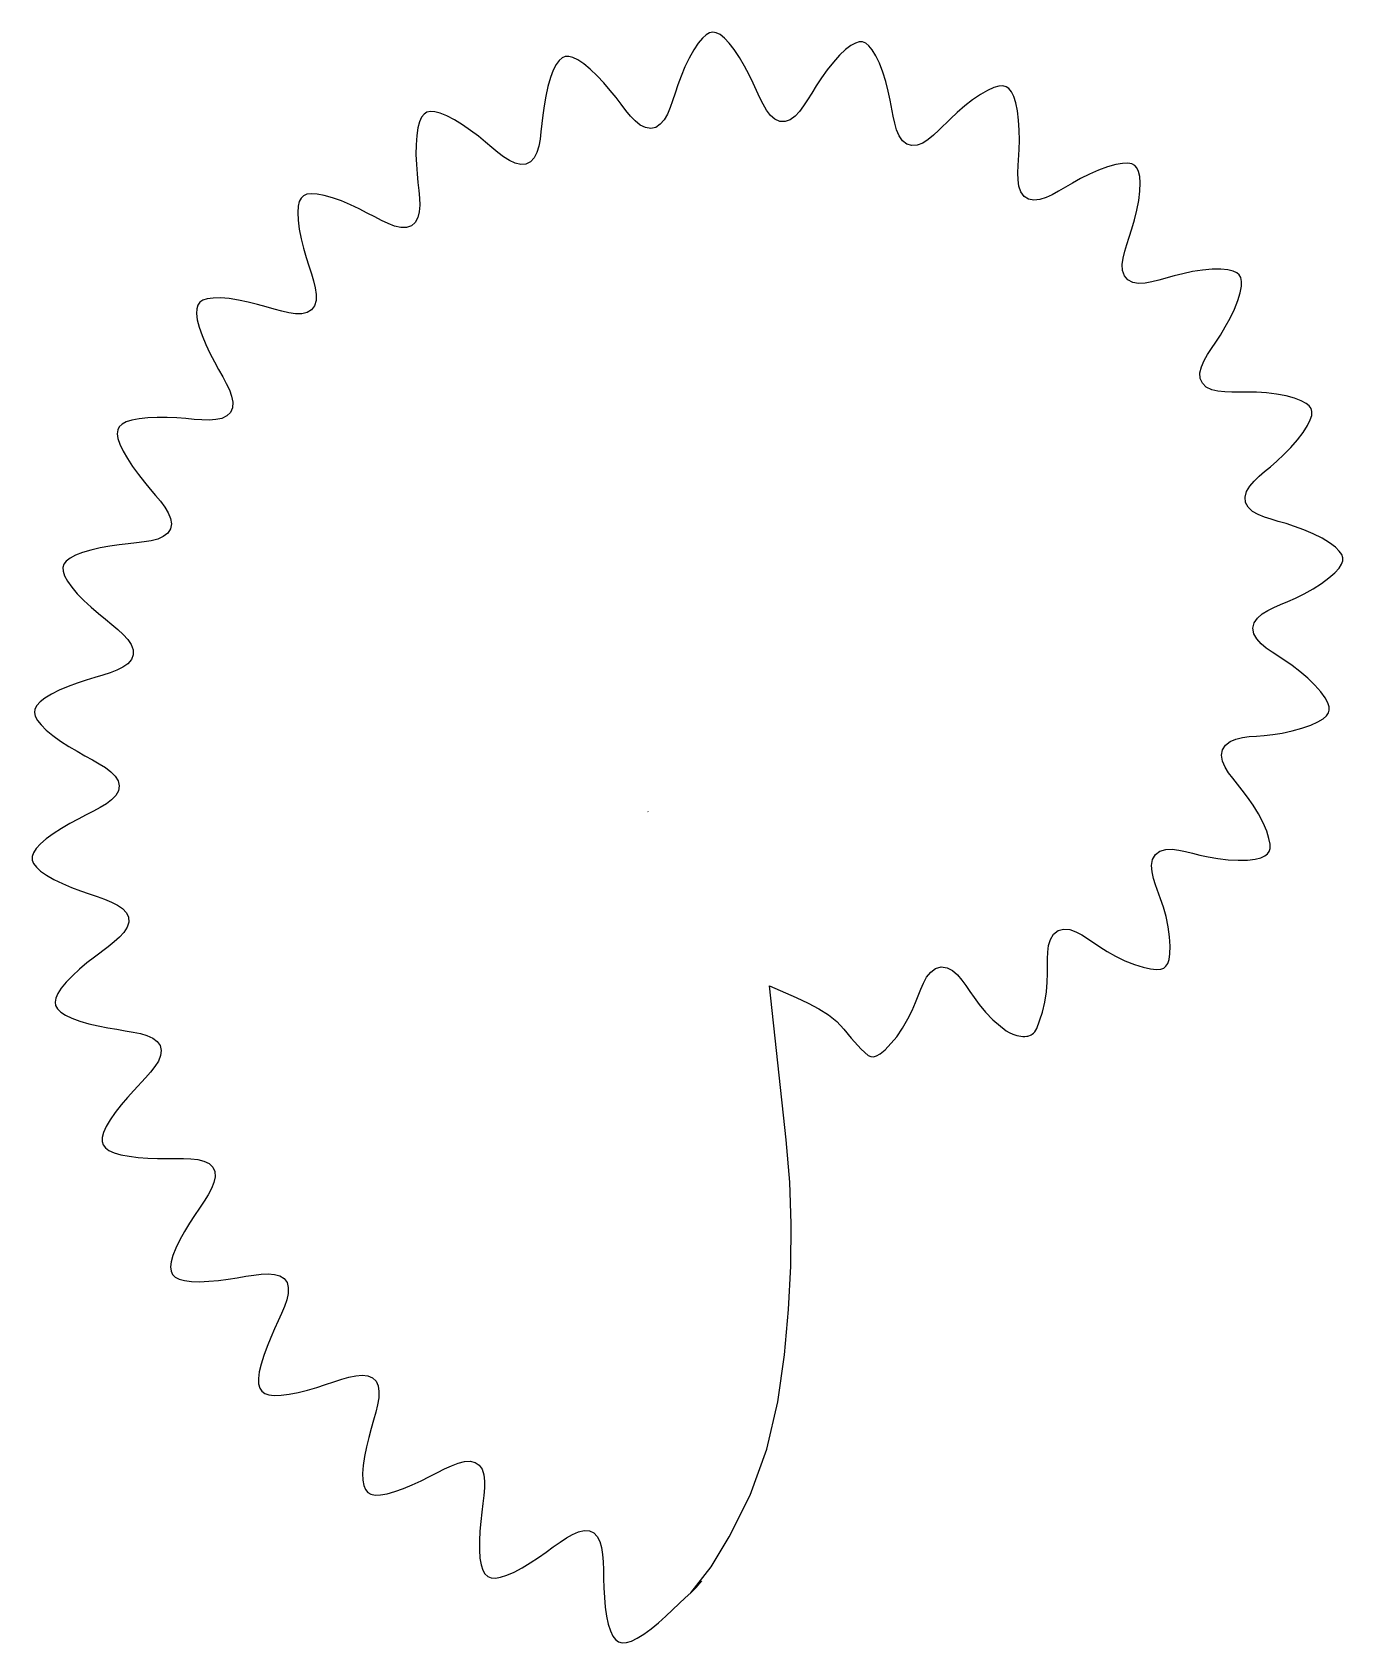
# Model space of a CAD drawing. Header units: inches. Extents: x -37 to 1000, y -2000 to 28.
# Drawn here: x -36.5 to 22.2, y -43.7 to 28.5 of the extents above; entities outside this region: 1.
import ezdxf
from ezdxf.enums import TextEntityAlignment as Align

# ---------------------------------------------------------------- set-up
doc = ezdxf.new("R2010")
doc.units = ezdxf.units.IN
doc.header["$MEASUREMENT"] = 0
doc.layers.get('0').update_dxf_attribs({"color": 178, "true_color": 0x000003})
doc.layers.add('ASHADE', color=7, linetype='Continuous')
doc.styles.add('ASHADE', font='simplex.shx', dxfattribs={"height": 0.2})

# ---------------------------------------------------------------- blocks, each defined once
blk = doc.blocks.new('direct')
at = {"layer": 'ASHADE', "color": 7}
for p, q in [((-0.21, 0.214), (-0.21, 0.5)), ((-0.11, 0.279), (-0.11, 0.5)), ((0, 0.3), (0, 0.5)), ((0.11, 0.279), (0.11, 0.5)), ((0.21, 0.214), (0.21, 0.5))]:
    blk.add_line(p, q, dxfattribs=at)
for start, end in [(25.67929, 154.32071), (205.67929, 334.32071)]:
    blk.add_arc((0, 0), 0.3, start, end, dxfattribs=at)
at = {"layer": 'ASHADE', "color": 7, "style": 'ASHADE', "flags": 1}
for tag in ['INTENSITY', 'CONED', 'GNAME', 'COLOR', 'CONEA', 'BEAMD', 'LAZ', 'LAX', 'LAY']:
    blk.add_attdef(tag, text='', height=0.2, dxfattribs=at).set_placement((0, 0), align=Align.CENTER)
at = {"layer": 'ASHADE', "color": 1, "style": 'ASHADE'}
blk.add_attdef('SNAME', text='', height=0.2, dxfattribs=at).set_placement((0, -0.1), align=Align.CENTER)

msp = doc.modelspace()

# ---------------------------------------------------------------- linework, layer by layer
at = {"color": 178, "true_color": 0x000000}
for points in [[(0.652, -17.134, 0), (0.965, -17.417, 0), (1.087, -17.465, 0), (1.206, -17.469, 0), (1.34, -17.429, 0), (1.508, -17.333, 0), (1.72, -17.161, 0), (2.244, -16.569, 0), (2.51, -16.181, 0), (2.744, -15.776, 0), (2.934, -15.39, 0), (3.084, -15.042, 0), (3.319, -14.442, 0), (3.44, -14.167, 0), (3.586, -13.905, 0), (3.768, -13.677, 0), (3.99, -13.514, 0), (4.241, -13.444, 0), (4.502, -13.48, 0), (4.75, -13.61, 0), (4.972, -13.804, 0), (5.167, -14.033, 0), (5.342, -14.278, 0), (5.517, -14.537, 0), (5.711, -14.82, 0), (5.944, -15.134, 0), (6.225, -15.473, 0), (6.547, -15.813, 0), (7.146, -16.302, 0), (7.293, -16.383, 0), (7.454, -16.453, 0), (7.629, -16.51, 0), (7.813, -16.546, 0), (7.904, -16.554, 0), (7.994, -16.554, 0), (8.08, -16.546, 0), (8.122, -16.539, 0), (8.163, -16.529, 0), (8.241, -16.502, 0), (8.277, -16.484, 0), (8.311, -16.463, 0), (8.375, -16.413, 0), (8.43, -16.351, 0), (8.526, -16.202, 0), (8.785, -15.472, 0), (8.886, -15.018, 0), (8.953, -14.558, 0), (8.988, -14.126, 0), (9.001, -13.741, 0), (9.001, -13.4, 0), (9.002, -13.086, 0), (9.014, -12.782, 0), (9.053, -12.484, 0), (9.137, -12.206, 0), (9.278, -11.973, 0), (9.479, -11.813, 0), (9.728, -11.745, 0), (10.002, -11.768, 0), (10.279, -11.863, 0), (10.545, -12.002, 0), (10.802, -12.165, 0), (11.347, -12.537, 0), (11.676, -12.746, 0), (12.055, -12.961, 0), (12.472, -13.164, 0), (12.897, -13.335, 0), (13.293, -13.459, 0), (13.628, -13.531, 0), (13.889, -13.555, 0), (14.079, -13.54, 0), (14.214, -13.493, 0), (14.314, -13.414, 0), (14.392, -13.294, 0), (14.452, -13.113, 0), (14.491, -12.853, 0), (14.503, -12.509, 0), (14.477, -12.093, 0), (14.414, -11.638, 0), (14.317, -11.185, 0), (14.2, -10.766, 0), (14.077, -10.395, 0), (13.85, -9.768, 0), (13.756, -9.476, 0), (13.689, -9.183, 0), (13.668, -8.894, 0), (13.715, -8.628, 0), (13.842, -8.408, 0), (14.045, -8.255, 0), (14.304, -8.178, 0), (14.593, -8.166, 0), (14.891, -8.201, 0), (15.19, -8.264, 0), (15.498, -8.341, 0), (15.833, -8.426, 0), (16.212, -8.511, 0), (16.638, -8.586, 0), (17.096, -8.639, 0), (17.552, -8.661, 0), (17.967, -8.649, 0), (18.312, -8.608, 0), (18.572, -8.545, 0), (18.754, -8.467, 0), (18.872, -8.377, 0), (18.945, -8.268, 0), (18.98, -8.128, 0), (18.979, -7.939, 0), (18.932, -7.685, 0), (18.83, -7.363, 0), (18.671, -6.985, 0), (18.463, -6.582, 0), (18.223, -6.188, 0), (17.975, -5.828, 0), (17.735, -5.514, 0), (17.31, -4.987, 0), (17.124, -4.739, 0), (16.964, -4.484, 0), (16.848, -4.219, 0), (16.801, -3.954, 0), (16.843, -3.706, 0), (16.976, -3.495, 0), (17.189, -3.335, 0), (17.454, -3.226, 0), (17.746, -3.159, 0), (18.05, -3.119, 0), (18.369, -3.09, 0), (18.714, -3.061, 0), (19.099, -3.02, 0), (19.524, -2.957, 0), (19.971, -2.864, 0), (20.409, -2.744, 0), (20.802, -2.603, 0), (21.121, -2.457, 0), (21.355, -2.314, 0), (21.51, -2.181, 0), (21.599, -2.056, 0), (21.637, -1.927, 0), (21.63, -1.782, 0), (21.571, -1.603, 0), (21.45, -1.38, 0), (21.256, -1.111, 0), (20.991, -0.808, 0), (20.671, -0.494, 0), (20.322, -0.195, 0), (19.972, 0.07, 0), (19.644, 0.298, 0), (19.069, 0.674, 0), (18.813, 0.853, 0), (18.581, 1.046, 0), (18.387, 1.26, 0), (18.256, 1.495, 0), (18.213, 1.74, 0), (18.268, 1.98, 0), (18.413, 2.198, 0), (18.626, 2.385, 0), (18.88, 2.542, 0), (19.157, 2.677, 0), (19.452, 2.804, 0), (19.772, 2.938, 0), (20.125, 3.094, 0), (20.509, 3.281, 0), (20.906, 3.502, 0), (21.287, 3.746, 0), (21.622, 3.996, 0), (21.887, 4.232, 0), (22.074, 4.44, 0), (22.188, 4.617, 0), (22.24, 4.767, 0), (22.241, 4.905, 0), (22.193, 5.043, 0), (22.086, 5.196, 0), (21.907, 5.37, 0), (21.647, 5.566, 0), (21.31, 5.773, 0), (20.915, 5.976, 0), (20.495, 6.157, 0), (20.082, 6.308, 0), (19.697, 6.43, 0), (19.348, 6.532, 0), (19.028, 6.624, 0), (18.728, 6.721, 0), (18.448, 6.836, 0), (18.198, 6.981, 0), (18.002, 7.164, 0), (17.884, 7.382, 0), (17.859, 7.623, 0), (17.927, 7.872, 0), (18.07, 8.113, 0), (18.263, 8.339, 0), (18.487, 8.552, 0), (18.732, 8.762, 0), (18.999, 8.984, 0), (19.291, 9.235, 0), (19.603, 9.523, 0), (19.919, 9.845, 0), (20.215, 10.185, 0), (20.468, 10.52, 0), (20.659, 10.823, 0), (20.784, 11.08, 0), (20.847, 11.286, 0), (20.857, 11.451, 0), (20.822, 11.586, 0), (20.738, 11.708, 0), (20.595, 11.824, 0), (20.378, 11.94, 0), (20.078, 12.053, 0), (19.702, 12.155, 0), (19.271, 12.236, 0), (18.819, 12.291, 0), (18.379, 12.32, 0), (17.972, 12.33, 0), (17.266, 12.329, 0), (16.949, 12.338, 0), (16.646, 12.369, 0), (16.364, 12.436, 0), (16.123, 12.552, 0), (15.945, 12.723, 0), (15.849, 12.943, 0), (15.838, 13.197, 0), (15.902, 13.466, 0), (16.021, 13.738, 0), (16.175, 14.006, 0), (16.351, 14.278, 0), (16.545, 14.566, 0), (16.755, 14.887, 0), (16.975, 15.247, 0), (17.191, 15.64, 0), (17.384, 16.047, 0), (17.538, 16.438, 0), (17.644, 16.785, 0), (17.698, 17.07, 0), (17.705, 17.292, 0), (17.673, 17.458, 0), (17.603, 17.583, 0), (17.491, 17.68, 0), (17.324, 17.755, 0), (17.087, 17.808, 0), (16.774, 17.836, 0), (16.39, 17.832, 0), (15.958, 17.795, 0), (15.51, 17.727, 0), (15.077, 17.637, 0), (14.68, 17.537, 0), (13.992, 17.345, 0), (13.681, 17.267, 0), (13.379, 17.215, 0), (13.09, 17.202, 0), (12.826, 17.245, 0), (12.607, 17.356, 0), (12.452, 17.536, 0), (12.369, 17.772, 0), (12.354, 18.046, 0), (12.392, 18.338, 0), (12.466, 18.639, 0), (12.562, 18.948, 0), (12.672, 19.279, 0), (12.789, 19.643, 0), (12.907, 20.045, 0), (13.012, 20.479, 0), (13.095, 20.921, 0), (13.144, 21.339, 0), (13.158, 21.704, 0), (13.139, 22, 0), (13.09, 22.221, 0), (13.016, 22.379, 0), (12.917, 22.486, 0), (12.784, 22.554, 0), (12.605, 22.585, 0), (12.366, 22.577, 0), (12.062, 22.525, 0), (11.697, 22.424, 0), (11.294, 22.278, 0), (10.881, 22.098, 0), (10.485, 21.899, 0), (10.123, 21.7, 0), (9.5, 21.334, 0), (9.217, 21.178, 0), (8.938, 21.048, 0), (8.662, 20.959, 0), (8.396, 20.929, 0), (8.155, 20.974, 0), (7.958, 21.102, 0), (7.814, 21.303, 0), (7.726, 21.56, 0), (7.685, 21.85, 0), (7.677, 22.158, 0), (7.689, 22.483, 0), (7.732, 23.211, 0), (7.744, 23.629, 0), (7.739, 24.073, 0), (7.71, 24.52, 0), (7.656, 24.938, 0), (7.58, 25.3, 0), (7.488, 25.586, 0), (7.386, 25.795, 0), (7.275, 25.935, 0), (7.152, 26.019, 0), (7.006, 26.054, 0), (6.826, 26.043, 0), (6.6, 25.979, 0), (6.322, 25.855, 0), (5.999, 25.671, 0), (5.648, 25.432, 0), (5.293, 25.157, 0), (4.958, 24.868, 0), (4.654, 24.583, 0), (4.135, 24.071, 0), (3.897, 23.848, 0), (3.658, 23.651, 0), (3.412, 23.494, 0), (3.163, 23.396, 0), (2.919, 23.376, 0), (2.696, 23.444, 0), (2.506, 23.597, 0), (2.355, 23.819, 0), (2.242, 24.087, 0), (2.156, 24.383, 0), (2.087, 24.701, 0), (1.95, 25.417, 0), (1.862, 25.823, 0), (1.751, 26.251, 0), (1.618, 26.677, 0), (1.467, 27.072, 0), (1.308, 27.409, 0), (1.15, 27.671, 0), (1, 27.855, 0), (0.857, 27.97, 0), (0.716, 28.026, 0), (0.565, 28.029, 0), (0.394, 27.978, 0), (0.191, 27.865, 0), (-0.046, 27.683, 0), (-0.313, 27.431, 0), (-0.594, 27.12, 0), (-0.872, 26.771, 0), (-1.13, 26.41, 0), (-1.359, 26.06, 0), (-1.563, 25.734, 0), (-1.748, 25.433, 0), (-1.928, 25.158, 0), (-2.114, 24.909, 0), (-2.314, 24.696, 0), (-2.532, 24.538, 0), (-2.761, 24.456, 0), (-2.993, 24.463, 0), (-3.214, 24.56, 0), (-3.413, 24.735, 0), (-3.589, 24.964, 0), (-3.744, 25.231, 0), (-3.887, 25.523, 0), (-4.188, 26.185, 0), (-4.367, 26.558, 0), (-4.572, 26.947, 0), (-4.798, 27.331, 0), (-5.035, 27.683, 0), (-5.267, 27.978, 0), (-5.482, 28.202, 0), (-5.673, 28.352, 0), (-5.841, 28.436, 0), (-5.994, 28.462, 0), (-6.142, 28.434, 0), (-6.298, 28.348, 0), (-6.468, 28.195, 0), (-6.655, 27.968, 0), (-6.855, 27.667, 0), (-7.056, 27.304, 0), (-7.246, 26.903, 0), (-7.416, 26.493, 0), (-7.561, 26.098, 0), (-7.686, 25.731, 0), (-7.8, 25.393, 0), (-7.913, 25.081, 0), (-8.037, 24.794, 0), (-8.183, 24.539, 0), (-8.356, 24.333, 0), (-8.558, 24.196, 0), (-8.783, 24.145, 0), (-9.018, 24.183, 0), (-9.252, 24.302, 0), (-9.475, 24.482, 0), (-9.688, 24.704, 0), (-9.895, 24.955, 0), (-10.108, 25.23, 0), (-10.338, 25.53, 0), (-10.594, 25.852, 0), (-10.878, 26.186, 0), (-11.182, 26.51, 0), (-11.491, 26.803, 0), (-11.783, 27.043, 0), (-12.045, 27.218, 0), (-12.267, 27.328, 0), (-12.453, 27.377, 0), (-12.611, 27.371, 0), (-12.752, 27.314, 0), (-12.885, 27.199, 0), (-13.018, 27.017, 0), (-13.15, 26.759, 0), (-13.277, 26.426, 0), (-13.393, 26.032, 0), (-13.49, 25.602, 0), (-13.566, 25.165, 0), (-13.622, 24.746, 0), (-13.702, 23.998, 0), (-13.744, 23.666, 0), (-13.802, 23.357, 0), (-13.886, 23.075, 0), (-14.008, 22.833, 0), (-14.172, 22.652, 0), (-14.376, 22.548, 0), (-14.611, 22.528, 0), (-14.863, 22.587, 0), (-15.12, 22.71, 0), (-15.376, 22.877, 0), (-15.634, 23.075, 0), (-15.902, 23.297, 0), (-16.191, 23.54, 0), (-16.509, 23.798, 0), (-16.856, 24.062, 0), (-17.221, 24.315, 0), (-17.585, 24.537, 0), (-17.923, 24.712, 0), (-18.219, 24.832, 0), (-18.464, 24.896, 0), (-18.661, 24.907, 0), (-18.817, 24.871, 0), (-18.945, 24.787, 0), (-19.053, 24.649, 0), (-19.144, 24.447, 0), (-19.219, 24.172, 0), (-19.273, 23.824, 0), (-19.303, 23.419, 0), (-19.307, 22.981, 0), (-19.289, 22.538, 0), (-19.256, 22.115, 0), (-19.215, 21.722, 0), (-19.176, 21.361, 0), (-19.147, 21.025, 0), (-19.137, 20.708, 0), (-19.158, 20.413, 0), (-19.222, 20.149, 0), (-19.34, 19.935, 0), (-19.513, 19.786, 0), (-19.734, 19.712, 0), (-19.99, 19.712, 0), (-20.266, 19.773, 0), (-20.552, 19.88, 0), (-20.846, 20.018, 0), (-21.154, 20.178, 0), (-21.487, 20.354, 0), (-21.85, 20.54, 0), (-22.243, 20.726, 0), (-22.651, 20.898, 0), (-23.052, 21.043, 0), (-23.422, 21.148, 0), (-23.74, 21.207, 0), (-23.998, 21.222, 0), (-24.197, 21.196, 0), (-24.347, 21.13, 0), (-24.458, 21.024, 0), (-24.537, 20.869, 0), (-24.587, 20.656, 0), (-24.605, 20.376, 0), (-24.588, 20.03, 0), (-24.536, 19.631, 0), (-24.452, 19.204, 0), (-24.344, 18.774, 0), (-24.225, 18.365, 0), (-24.105, 17.986, 0), (-23.992, 17.637, 0), (-23.894, 17.311, 0), (-23.818, 17.001, 0), (-23.776, 16.707, 0), (-23.782, 16.434, 0), (-23.849, 16.198, 0), (-23.983, 16.014, 0), (-24.179, 15.893, 0), (-24.426, 15.837, 0), (-24.706, 15.837, 0), (-25.007, 15.881, 0), (-25.323, 15.954, 0), (-25.657, 16.047, 0), (-26.017, 16.151, 0), (-26.409, 16.26, 0), (-26.829, 16.365, 0), (-27.262, 16.453, 0), (-27.685, 16.517, 0), (-28.07, 16.548, 0), (-28.398, 16.546, 0), (-28.659, 16.511, 0), (-28.854, 16.447, 0), (-28.993, 16.355, 0), (-29.084, 16.23, 0), (-29.134, 16.065, 0), (-29.142, 15.849, 0), (-29.107, 15.574, 0), (-29.024, 15.243, 0), (-28.896, 14.867, 0), (-28.731, 14.466, 0), (-28.542, 14.067, 0), (-28.344, 13.687, 0), (-28.15, 13.337, 0), (-27.969, 13.014, 0), (-27.807, 12.712, 0), (-27.67, 12.422, 0), (-27.568, 12.14, 0), (-27.517, 11.872, 0), (-27.532, 11.626, 0), (-27.621, 11.417, 0), (-27.784, 11.257, 0), (-28.01, 11.15, 0), (-28.282, 11.092, 0), (-28.583, 11.073, 0), (-28.907, 11.081, 0), (-29.252, 11.105, 0), (-29.625, 11.137, 0), (-30.029, 11.168, 0), (-30.46, 11.189, 0), (-30.901, 11.194, 0), (-31.329, 11.176, 0), (-31.716, 11.134, 0), (-32.042, 11.071, 0), (-32.296, 10.988, 0), (-32.481, 10.888, 0), (-32.604, 10.771, 0), (-32.673, 10.632, 0), (-32.693, 10.462, 0), (-32.664, 10.25, 0), (-32.579, 9.992, 0), (-32.438, 9.686, 0), (-32.243, 9.344, 0), (-32.006, 8.985, 0), (-31.745, 8.629, 0), (-31.478, 8.293, 0), (-31.22, 7.983, 0), (-30.979, 7.699, 0), (-30.76, 7.431, 0), (-30.568, 7.171, 0), (-30.412, 6.914, 0), (-30.307, 6.66, 0), (-30.269, 6.416, 0), (-30.311, 6.193, 0), (-30.435, 6.003, 0), (-30.631, 5.853, 0), (-30.883, 5.741, 0), (-31.173, 5.663, 0), (-31.491, 5.608, 0), (-31.834, 5.565, 0), (-32.205, 5.525, 0), (-32.606, 5.48, 0), (-33.032, 5.421, 0), (-33.466, 5.344, 0), (-33.884, 5.248, 0), (-34.259, 5.137, 0), (-34.572, 5.014, 0), (-34.812, 4.886, 0), (-34.98, 4.753, 0), (-35.084, 4.615, 0), (-35.13, 4.465, 0), (-35.122, 4.295, 0), (-35.057, 4.095, 0), (-34.929, 3.859, 0), (-34.737, 3.588, 0), (-34.486, 3.29, 0), (-34.19, 2.983, 0), (-33.868, 2.682, 0), (-33.543, 2.399, 0), (-33.23, 2.141, 0), (-32.938, 1.904, 0), (-32.671, 1.68, 0), (-32.432, 1.459, 0), (-32.229, 1.235, 0), (-32.075, 1.006, 0), (-31.989, 0.773, 0), (-31.983, 0.547, 0), (-32.064, 0.337, 0), (-32.223, 0.151, 0), (-32.445, -0.006, 0), (-32.714, -0.139, 0), (-33.015, -0.253, 0), (-33.343, -0.359, 0), (-33.699, -0.466, 0), (-34.084, -0.584, 0), (-34.49, -0.718, 0), (-34.903, -0.871, 0), (-35.297, -1.039, 0), (-35.65, -1.216, 0), (-35.94, -1.393, 0), (-36.158, -1.564, 0), (-36.305, -1.726, 0), (-36.386, -1.881, 0), (-36.409, -2.038, 0), (-36.373, -2.204, 0), (-36.277, -2.388, 0), (-36.113, -2.595, 0), (-35.88, -2.825, 0), (-35.584, -3.07, 0), (-35.24, -3.318, 0), (-34.87, -3.557, 0), (-34.499, -3.777, 0), (-34.143, -3.977, 0), (-33.811, -4.16, 0), (-33.506, -4.333, 0), (-33.229, -4.508, 0), (-32.986, -4.691, 0), (-32.79, -4.889, 0), (-32.659, -5.1, 0), (-32.608, -5.321, 0), (-32.643, -5.541, 0), (-32.76, -5.752, 0), (-32.947, -5.948, 0), (-33.184, -6.128, 0), (-33.458, -6.295, 0), (-33.761, -6.458, 0), (-34.091, -6.627, 0), (-34.447, -6.811, 0), (-34.823, -7.013, 0), (-35.201, -7.235, 0), (-35.562, -7.469, 0), (-35.881, -7.705, 0), (-36.14, -7.931, 0), (-36.33, -8.139, 0), (-36.451, -8.326, 0), (-36.508, -8.495, 0), (-36.507, -8.654, 0), (-36.447, -8.812, 0), (-36.323, -8.976, 0), (-36.13, -9.151, 0), (-35.865, -9.335, 0), (-35.535, -9.523, 0), (-35.156, -9.707, 0), (-34.752, -9.878, 0), (-34.347, -10.031, 0), (-33.96, -10.167, 0), (-33.598, -10.29, 0), (-33.265, -10.409, 0), (-32.959, -10.532, 0), (-32.686, -10.67, 0), (-32.456, -10.829, 0), (-32.286, -11.012, 0), (-32.191, -11.218, 0), (-32.182, -11.44, 0), (-32.255, -11.667, 0), (-32.4, -11.893, 0), (-32.599, -12.111, 0), (-32.838, -12.324, 0), (-33.106, -12.538, 0), (-33.72, -13.002, 0), (-34.054, -13.265, 0), (-34.389, -13.547, 0), (-34.706, -13.838, 0), (-34.982, -14.125, 0), (-35.203, -14.393, 0), (-35.36, -14.633, 0), (-35.452, -14.84, 0), (-35.484, -15.019, 0), (-35.459, -15.178, 0), (-35.376, -15.324, 0), (-35.231, -15.466, 0), (-35.016, -15.605, 0), (-34.728, -15.741, 0), (-34.374, -15.87, 0), (-33.973, -15.987, 0), (-33.547, -16.088, 0), (-33.122, -16.171, 0), (-32.715, -16.24, 0), (-32.335, -16.301, 0), (-31.984, -16.362, 0), (-31.659, -16.431, 0), (-31.364, -16.52, 0), (-31.108, -16.635, 0), (-30.906, -16.785, 0), (-30.774, -16.969, 0), (-30.721, -17.183, 0), (-30.75, -17.418, 0), (-30.849, -17.664, 0), (-31.005, -17.912, 0), (-31.202, -18.163, 0), (-31.43, -18.419, 0), (-31.954, -18.978, 0), (-32.239, -19.291, 0), (-32.523, -19.624, 0), (-32.789, -19.963, 0), (-33.017, -20.293, 0), (-33.194, -20.596, 0), (-33.313, -20.861, 0), (-33.374, -21.084, 0), (-33.379, -21.269, 0), (-33.332, -21.424, 0), (-33.229, -21.556, 0), (-33.066, -21.673, 0), (-32.835, -21.775, 0), (-32.534, -21.862, 0), (-32.168, -21.932, 0), (-31.756, -21.982, 0), (-31.321, -22.012, 0), (-30.888, -22.025, 0), (-30.473, -22.026, 0), (-30.086, -22.024, 0), (-29.726, -22.026, 0), (-29.392, -22.04, 0), (-29.085, -22.077, 0), (-28.811, -22.147, 0), (-28.583, -22.258, 0), (-28.418, -22.415, 0), (-28.327, -22.614, 0), (-28.311, -22.848, 0), (-28.365, -23.104, 0), (-28.474, -23.375, 0), (-28.625, -23.654, 0), (-28.806, -23.944, 0), (-29.009, -24.25, 0), (-29.23, -24.579, 0), (-29.46, -24.933, 0), (-29.687, -25.306, 0), (-29.895, -25.683, 0), (-30.07, -26.046, 0), (-30.2, -26.376, 0), (-30.278, -26.66, 0), (-30.306, -26.894, 0), (-30.284, -27.081, 0), (-30.216, -27.23, 0), (-30.096, -27.347, 0), (-29.92, -27.437, 0), (-29.68, -27.502, 0), (-29.373, -27.541, 0), (-29.005, -27.553, 0), (-28.593, -27.537, 0), (-28.161, -27.498, 0), (-27.73, -27.441, 0), (-27.318, -27.377, 0), (-26.934, -27.312, 0), (-26.576, -27.256, 0), (-26.242, -27.216, 0), (-25.931, -27.202, 0), (-25.647, -27.224, 0), (-25.402, -27.294, 0), (-25.211, -27.418, 0), (-25.084, -27.596, 0), (-25.027, -27.82, 0), (-25.035, -28.08, 0), (-25.096, -28.363, 0), (-25.198, -28.662, 0), (-25.329, -28.976, 0), (-25.48, -29.31, 0), (-25.645, -29.669, 0), (-25.816, -30.053, 0), (-25.982, -30.456, 0), (-26.13, -30.861, 0), (-26.248, -31.249, 0), (-26.327, -31.598, 0), (-26.363, -31.895, 0), (-26.357, -32.134, 0), (-26.309, -32.32, 0), (-26.22, -32.459, 0), (-26.087, -32.559, 0), (-25.902, -32.623, 0), (-25.658, -32.652, 0), (-25.353, -32.644, 0), (-24.992, -32.6, 0), (-24.591, -32.522, 0), (-24.171, -32.417, 0), (-23.753, -32.295, 0), (-23.355, -32.167, 0), (-22.983, -32.042, 0), (-22.636, -31.93, 0), (-22.31, -31.837, 0), (-22.003, -31.772, 0), (-21.718, -31.747, 0), (-21.463, -31.774, 0), (-21.252, -31.862, 0), (-21.096, -32.014, 0), (-21, -32.223, 0), (-20.964, -32.477, 0), (-20.977, -32.764, 0), (-21.029, -33.074, 0), (-21.108, -33.404, 0), (-21.204, -33.757, 0), (-21.312, -34.135, 0), (-21.422, -34.54, 0), (-21.525, -34.962, 0), (-21.61, -35.386, 0), (-21.669, -35.788, 0), (-21.697, -36.148, 0), (-21.69, -36.451, 0), (-21.649, -36.692, 0), (-21.575, -36.873, 0), (-21.468, -37.001, 0), (-21.323, -37.082, 0), (-21.133, -37.12, 0), (-20.892, -37.114, 0), (-20.595, -37.063, 0), (-20.249, -36.967, 0), (-19.867, -36.831, 0), (-19.469, -36.664, 0), (-19.074, -36.481, 0), (-18.699, -36.293, 0), (-18.347, -36.113, 0), (-18.019, -35.948, 0), (-17.709, -35.805, 0), (-17.414, -35.692, 0), (-17.135, -35.621, 0), (-16.878, -35.605, 0), (-16.654, -35.656, 0), (-16.474, -35.776, 0), (-16.344, -35.963, 0), (-16.266, -36.206, 0), (-16.233, -36.489, 0), (-16.235, -36.802, 0), (-16.261, -37.139, 0), (-16.303, -37.501, 0), (-16.352, -37.89, 0), (-16.4, -38.305, 0), (-16.44, -38.737, 0), (-16.462, -39.169, 0), (-16.463, -39.577, 0), (-16.438, -39.941, 0), (-16.387, -40.244, 0), (-16.313, -40.481, 0), (-16.215, -40.653, 0), (-16.091, -40.768, 0), (-15.937, -40.83, 0), (-15.746, -40.843, 0), (-15.511, -40.805, 0), (-15.229, -40.713, 0), (-14.904, -40.57, 0), (-14.548, -40.381, 0), (-14.18, -40.159, 0), (-13.817, -39.92, 0), (-13.472, -39.678, 0), (-13.149, -39.447, 0), (-12.847, -39.233, 0), (-12.56, -39.044, 0), (-12.284, -38.887, 0), (-12.017, -38.772, 0), (-11.765, -38.714, 0), (-11.534, -38.726, 0), (-11.336, -38.813, 0), (-11.178, -38.974, 0), (-11.063, -39.197, 0), (-10.986, -39.469, 0), (-10.939, -39.777, 0), (-10.914, -40.113, 0), (-10.902, -40.476, 0), (-10.893, -40.867, 0), (-10.88, -41.283, 0), (-10.857, -41.715, 0), (-10.818, -42.146, 0), (-10.76, -42.552, 0), (-10.684, -42.912, 0), (-10.591, -43.209, 0), (-10.484, -43.438, 0), (-10.363, -43.599, 0), (-10.224, -43.699, 0), (-10.064, -43.742, 0), (-9.875, -43.731, 0), (-9.65, -43.662, 0), (-9.387, -43.535, 0), (-9.089, -43.35, 0), (-8.766, -43.114, 0), (-8.435, -42.843, 0), (-8.11, -42.555, 0), (-7.802, -42.265, 0), (-7.514, -41.988, 0), (-7.244, -41.731, 0), (-6.987, -41.5, 0), (-6.072, -40.333, 0), (-5.267, -38.986, 0), (-4.33, -37.127, 0), (-3.571, -35.055, 0), (-3.083, -32.936, 0), (-2.789, -30.833, 0), (-2.607, -28.804, 0), (-2.502, -26.859, 0), (-2.479, -24.965, 0), (-2.544, -23.087, 0), (-2.704, -21.19, 0), (-3.458, -14.295, 0), (-2.258, -14.82, 0), (-1.725, -15.066, 0), (-1.24, -15.319, 0), (-0.811, -15.589, 0), (-0.446, -15.888, 0), (-0.131, -16.228, 0), (0.207, -16.635, 0), (0.652, -17.134, 0)], [(-8.904, -6.482, 0), (-8.905, -6.481, 0), (-8.904, -6.482, 0)]]:
    msp.add_polyline3d(points, close=True, dxfattribs=at)
msp.add_polyline3d([(-6.987, -41.5, 0), (-6.902, -41.421, 0), (-6.818, -41.337, 0), (-6.735, -41.25, 0), (-6.654, -41.158, 0), (-6.575, -41.063, 0), (-6.497, -40.964, 0)], dxfattribs=at)

# ---------------------------------------------------------------- block references
at = {"extrusion": (-0.139643, 0.801784, 0.58107)}
ref = msp.add_blockref('direct', (-642.004, 3686.167), dxfattribs=dict(at, rotation=-170.1201403412455))
ref.add_attrib('SNAME', 'Light 1', dxfattribs={"layer": 'ASHADE', "color": 1, "extrusion": (-0.139643, 0.801784, 0.58107), "height": 0.2, "rotation": 189.87986, "style": 'ASHADE'}).set_placement((-642.021, 3686.266), align=Align.CENTER)

doc.saveas('drawing.dxf')
